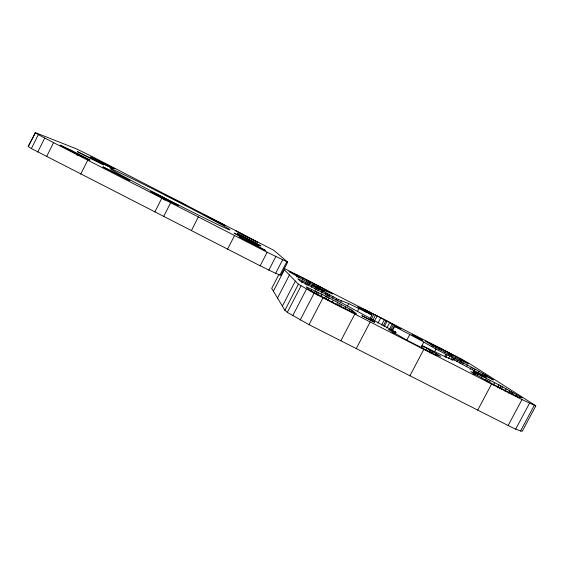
<?xml version="1.0" encoding="UTF-8"?>
<svg xmlns="http://www.w3.org/2000/svg" width="564" height="564" viewBox="0 0 564 564"><rect width="100%" height="100%" fill="white"/><g stroke="black" fill="none" stroke-linecap="round" stroke-linejoin="round"><path stroke-width="0.85" d="M28.2 146.541L35.44 132.653L76.006 148.677L89.937 155.467L273.871 250.353L287.703 262.126L280.928 275.246L275.634 273.357L260.166 265.806L31.394 148.558L28.2 146.541L35.067 133.407M31.394 148.558L38.338 134.62L35.074 132.723M37.725 152.054L44.711 138.039L38.338 134.62M46.572 156.672L53.573 142.643L44.711 138.039M76.93 155.114L77.698 153.57M77.966 155.65L78.741 154.106M80.73 174.128L87.73 160.169M154.839 211.993L162.383 197.04M163.849 199.719L164.625 198.197M164.871 200.241L165.64 198.718M163.673 216.506L170.666 202.73M191.372 230.655L198.359 216.943M227.56 249.147L234.546 235.512M260.166 265.806L267.146 252.242L287.703 262.126M268.838 270.142L275.803 256.627M275.634 273.357L282.55 259.948M278.792 274.654L271.7 288.408L284.883 310.285L287.323 312.35L309.044 324.681L508.136 425.517L515.665 429.162L522.201 431.347L535.8 405.939L533.967 404.571L469.812 363.794L461.239 358.93L283.946 268.274M279.864 275.154L286.716 261.872M273.378 291.193L284.39 269.867L298.398 284.178L314.085 293.259L521.996 399.58L535.8 405.939M277.516 298.06L289.424 275.013M296.523 276.663L297.306 275.154M297.193 277.016L297.996 275.451L319.4 286.413L332.788 294.041L324.469 290.587L301.966 279.067L288.916 271.573L297.996 275.451M282.381 306.132L295.346 281.062M298.864 277.876L299.674 276.311M284.883 310.285L298.398 284.178M302.551 279.758L303.361 278.2M301.81 282.634L302.614 281.083M287.323 312.35L300.993 285.948M306.231 281.647L307.042 280.082M305.124 284.235L305.928 282.684M306.619 284.954L307.422 283.41M307.902 282.501L308.712 280.942M308.113 285.673L308.917 284.129M292.681 315.748L306.478 289.12M309.573 283.361L310.383 281.796M311.384 287.252L312.181 285.708M313.253 285.236L314.056 283.678M310.764 290.968L311.575 289.402M314.634 288.817L315.431 287.28M316.919 287.118L317.729 285.56M300.203 320.028L314.085 293.259M314.409 292.709L315.213 291.151M315.706 290.291L316.897 287.993L338.351 299.491L348.707 303.594L371.993 314.902L370.026 318.674M318.589 287.971L319.4 286.413M316.059 293.499L316.862 291.94M317.807 290.439L318.597 288.909M319.612 288.556L320.422 286.991M317.299 295.064L318.505 292.73M321.903 289.797L322.686 288.282M321.156 293.224L322.354 290.918M321.297 296.008L322.1 294.457M324.18 291.102L324.97 289.586M309.044 324.681L322.961 297.891M325.322 294.478L326.126 292.942M324.469 298.483L325.668 296.171M326.641 296.171L327.846 293.858M326.084 299.258L327.282 296.946L351.929 310.2L356.688 314.007L335.157 303.728L309.319 289.797L306.224 286.836L327.282 296.946M328.678 296.276L329.482 294.732M327.98 300.281L329.186 297.968M332.281 298.215L333.084 296.664M332.175 302.544L333.38 300.224M335.897 300.154L336.701 298.603M337.547 301.042L338.351 299.491M336.384 304.814L337.596 302.494M338.308 305.85L339.521 303.524M340.797 302.008L341.594 300.485M340.233 306.894L341.446 304.56M344.893 308.409L345.704 306.851M347.502 305.914L348.707 303.594M349.165 310.715L349.983 309.15M351.118 311.765L351.929 310.2M351.499 312.005L352.288 310.489M340.853 340.79L354.763 314.141M357.435 311.539L359.028 308.487M364.175 311.307L364.978 309.763L386.002 320.528L400.856 328.897L394.645 326.5L392.6 330.398M365.817 312.153L366.628 310.602M369.441 314.007L370.245 312.456M371.034 319.717L373.861 314.31M356.251 348.587L370.153 322.002M372.677 320.556L375.504 315.149M374.32 321.402L377.147 315.995M377.929 323.243L380.756 317.842M381.539 325.09L384.366 319.689M383.175 325.929L386.002 320.528M384.31 326.577L387.137 321.17M386.805 328.015L389.654 322.587M389.329 329.461L392.184 324.011M390.478 330.123L393.341 324.667M391.747 330.589L394.504 325.322M392.1 332.711L392.911 331.16M393.362 333.162L394.173 331.618M394.617 333.606L395.42 332.069M395.181 333.81L395.977 332.274C364.027 315.241 332.598 297.411 300.259 281.126L297.764 278.736L316.897 287.993M406.609 340.529L409.788 334.48L394.645 326.5M421.019 347.403L423.839 342.059L409.788 334.48M420.97 347.953L422.168 345.669L446.554 357.343L452.279 359.635L453.237 359.402L477.186 372.212L493.429 379.953C471.25 365.486 446.413 355.842 423.839 342.059M422.351 348.749L423.557 346.458M409.908 375.765L423.797 349.412M425.418 350.519L426.631 348.214M428.922 351.527L429.733 349.983M432.059 346.169L432.87 344.632M429.93 353.113L431.157 350.794L422.168 345.669M433.237 346.733L434.04 345.203M431.841 353.198L432.659 351.654M435.803 347.967L436.606 346.444M434.47 351.964L436.106 348.862M435.175 355.116L435.993 353.558M438.355 349.201L439.159 347.678M439.511 349.758L440.315 348.235L461.451 359.487L468.444 363.963L453.294 356.674L431.277 344.928L425.305 340.973L440.315 348.235M441.14 350.625L441.95 349.102M444.742 352.549L445.553 351.019M444.594 356.765L445.8 354.474M445.807 357.343L447.012 355.059M448.359 354.481L449.17 352.951M450.009 355.355L450.819 353.825M448.465 358.605L449.663 356.328M451.665 356.236L452.469 354.707M451.101 359.867L452.3 357.597M452.3 360.431L453.498 358.168M453.957 360.276L454.753 358.767M455.303 358.182L456.121 356.645M456.678 361.644L457.503 360.093M458.962 360.135L459.78 358.598M459.42 362.955L460.238 361.404M460.633 361.023L461.451 359.487M461.162 361.369L461.979 359.825M460.654 363.547L461.479 361.996M462.466 364.513L463.291 362.962M466.47 366.656L467.288 365.098M470.115 369.505L471.314 367.242M472.343 369.73L473.147 368.221M474.183 370.71L474.98 369.201M472.963 374.024L473.774 372.494M473.845 374.27L474.648 372.748M474.712 374.517L475.515 373.001M475.099 374.623L475.903 373.114L500.867 385.875L522.158 397.895L518.429 397.19L491.949 383.654L470.764 371.62L475.903 373.114M478.237 372.882L479.033 371.366M477.059 375.624L477.863 374.115M482.305 375.053L483.108 373.544M481.36 377.824L482.157 376.315M484.159 376.047L484.962 374.531M484.8 376.463L485.604 374.947M486.217 377.379L487.028 375.857M485.625 380.065L486.457 378.507M487.162 381.842L488.403 379.509M489.115 382.836L490.356 380.503M477.722 410.113L491.582 384.049M493.401 385.029L494.642 382.695M497.681 387.214L498.921 384.881M499.626 388.208L500.867 385.875M501.283 389.054L502.489 386.791M504.865 391.092L506.077 388.822M508.488 393.143L509.701 390.866M510.547 393.327L511.365 391.804M512.211 394.271L513.029 392.741M515.905 396.358L516.723 394.828M508.136 425.517L521.996 399.58M515.665 429.162L529.483 403.316M520.48 431.143L534.207 405.488M181.439 202.878L186.536 205.599L164.378 194.46L181.502 202.885M395.977 332.274L388.363 329.503L407.307 340.402L434.393 354.241L440.907 356.356L431.157 350.794M364.978 309.763L357.773 306.83L371.993 314.902M242.95 236.267L237.282 233.468L260.977 245.939L242.915 236.217M241.047 233.489L257.374 242.245L235.928 230.979L241.054 233.496M53.573 142.643L267.146 252.242M422.478 340.148L412.08 334.762L422.478 340.148M178.287 205.395L170.377 201.905L150.729 191.626L159.111 195.37L178.287 205.395M129.79 180.459L103.022 166.916L129.79 180.459M374.637 322.312L361.926 315.72L374.637 322.312M113.188 168.756L90.155 157.06L113.188 168.756M323.898 290.869L313.006 285.229L323.898 290.869M89.866 160.007L79.404 155.213L60.101 145.11L71.022 150.144L89.866 160.007M103.705 164.864L77.374 151.645L103.705 164.864M114.922 168.798L91.319 156.919L114.922 168.798M485.555 377.499L473.471 371.027L485.555 377.499M258.777 245.869L234.194 233.158L258.777 245.869M225.17 225.692L204.013 214.75L225.17 225.692M263.755 249.648L246.094 240.772L239.037 236.584L258.044 246.158L265.503 250.543L263.755 249.648M129.325 179.486A67.109 1.361 27.1 0 0 228.166 229.294A67.109 1.361 27.1 0 0 152.266 188.644A67.109 1.361 27.1 0 0 129.325 179.486"/></g></svg>
